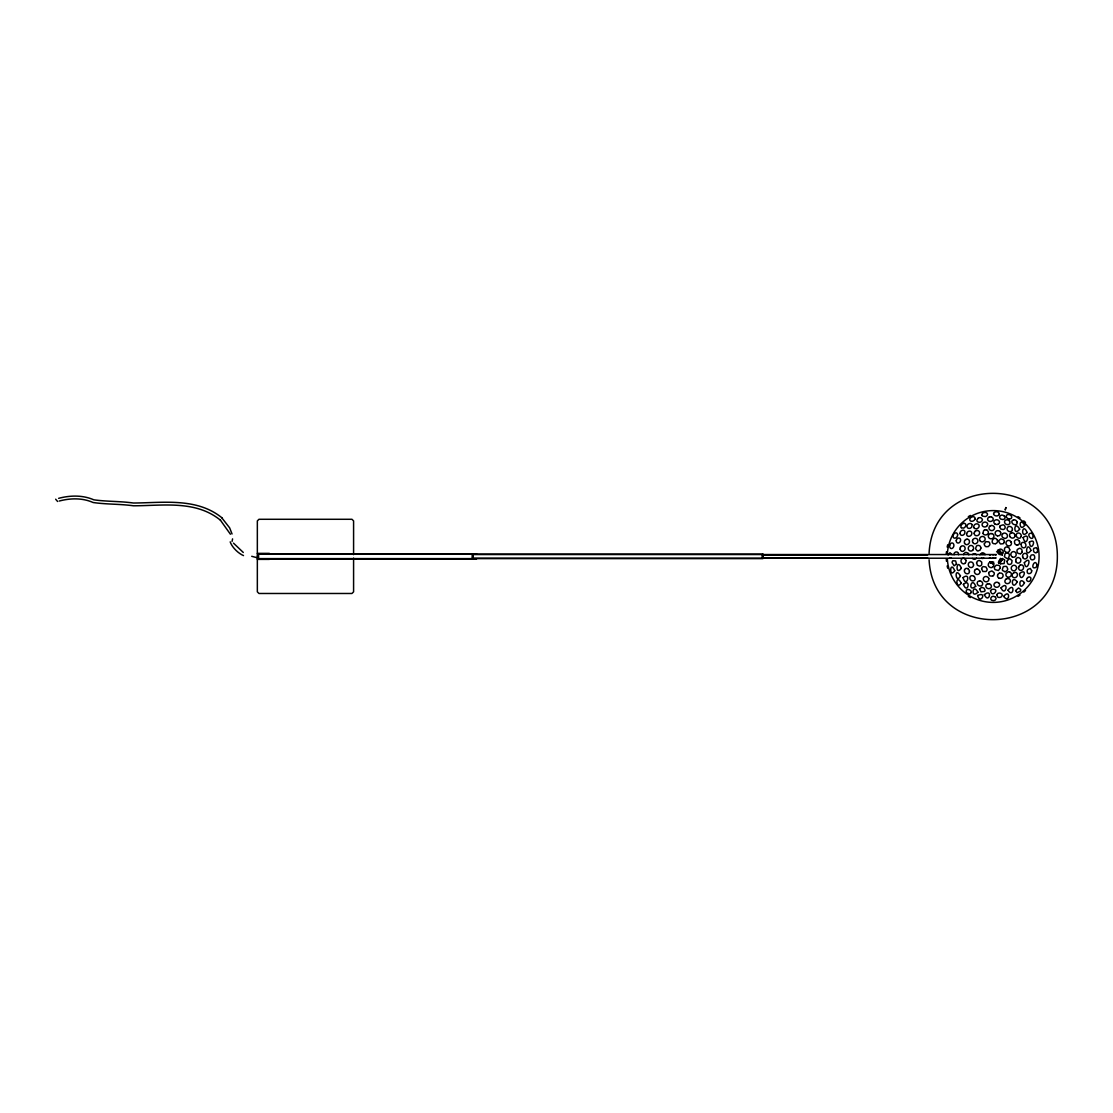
<?xml version="1.0" encoding="UTF-8"?>
<svg xmlns="http://www.w3.org/2000/svg" width="1113" height="1113" viewBox="0 0 1113 1113"><rect width="100%" height="100%" fill="white"/><g stroke="black" fill="none" stroke-linecap="round" stroke-linejoin="round"><path stroke-width="1.5" d="M1014.945 535.896L1014.945 535.59A2.796 2.56 45 0 0 1014.666 534.323M232.575 538.873L232.074 541.419M954.036 554.858C953.354 551.13 959.239 550.74 958.585 554.747M988.65 573.278L989.318 575.31A2.81 2.671 10.2 0 0 990.083 575.922L992.295 576.144A2.796 2.671 1.5 0 0 993.158 575.713M997.735 551.881L997.916 550.921A2.81 2.783 39.2 0 1 998.625 549.864C1001.672 546.914 1005.609 552.938 1001.603 554.511A2.796 2.783 76.9 0 1 1000.337 554.719L998.848 554.135M929.091 553.244C933.028 471.286 1057.559 474.444 1057.35 556.5C1057.559 638.556 933.028 641.714 929.091 559.756M974.195 533.28L974.543 532.097M979.871 572.068L979.83 572.36A2.796 2.616 39.2 0 1 978.104 574.336L977.478 574.447A2.796 2.588 42.1 0 1 976.546 574.336L976.31 574.252A2.81 2.588 45 0 1 975.419 573.71L975.252 573.543A2.81 2.588 47.9 0 1 974.668 572.652L974.557 572.36A2.81 2.588 50.8 0 1 974.445 571.414L974.557 570.802A2.81 2.616 53.7 0 1 975.169 569.745L975.35 569.592M999.21 513.997L999.182 514.248A2.81 2.115 7.3 0 1 997.415 515.792L997.109 515.876A2.796 2.156 4.4 0 1 995.509 515.778L995.245 515.681A2.796 2.156 1.5 0 1 993.617 513.636M1012.413 529.83L1012.357 528.633A2.908 2.476 33.4 0 0 1011.522 527.27L1010.994 526.88A2.769 2.365 30.7 0 0 1010.103 526.505L1009.783 526.449A2.783 2.365 27.6 0 0 1008.03 526.839L1007.098 528.244A2.949 2.588 27.6 0 0 1007.39 530.025L1007.766 530.553A2.769 2.463 30.5 0 0 1008.809 531.346L1009.101 531.471A2.685 2.393 33.4 0 0 1010.048 531.638L1010.66 531.583A2.769 2.421 36.3 0 0 1012.385 529.871M1018.59 567.24L1018.548 567.56A2.81 2.421 -65.3 0 0 1018.757 568.854L1018.812 569.091A2.81 2.463 -62.4 0 0 1021.219 570.371L1021.79 570.204A2.81 2.421 -65.3 0 0 1022.805 569.466L1023 569.216A2.81 2.421 -68.2 0 0 1023.515 568.02L1023.57 567.7A2.81 2.421 -71.1 0 0 1023.306 566.169L1023.167 565.919A2.796 2.449 -74 0 0 1020.635 564.973L1020.398 565.042M988.692 573.07L988.692 573.07A2.81 2.713 16 0 1 989.067 572.096L991.878 570.899L994.062 572.611A2.81 2.713 -4.4 0 1 994.257 573.543L994.09 574.475A2.769 2.657 -1.5 0 1 993.631 575.282L993.186 575.699M1004.19 542.268L1004.149 540.737A2.796 2.671 33.4 0 0 1003.62 539.805L1001.004 538.803L998.876 540.501A2.81 2.713 18.9 0 0 998.723 541.433L1000.42 543.979L1003.175 543.728A2.81 2.713 39.2 0 0 1003.843 543.061L1004.121 542.504M1015.668 559.95L1016.113 558.782A2.796 2.532 -85.6 0 1 1016.823 558.086L1017.56 557.641A2.81 2.588 -88.5 0 1 1018.451 557.543L1020.051 558.309A2.796 2.532 -85.6 0 1 1020.565 559.102L1020.677 559.394A2.81 2.532 -82.7 0 1 1020.774 560.688L1020.718 561.008A2.796 2.532 -79.8 0 1 1020.329 561.898L1020.148 562.148A2.796 2.532 -76.9 0 1 1019.438 562.775L1018.632 563.095A2.796 2.56 -74 0 1 1016.614 562.566L1016.183 562.121M972.595 540.487L972.525 540.793A2.796 2.643 -53.7 0 0 972.498 541.711L972.72 542.323M948.095 555.025L949.987 552.716L952.144 554.691M1019.508 573.765C1020.76 584.937 1029.483 566.851 1019.772 573.251M1021.943 552.159L1022.026 551.853A2.796 2.49 79.8 0 0 1022.04 550.573A2.796 2.574 76.9 0 0 1021.567 549.377L1021.372 549.196A2.81 2.588 74 0 0 1019.452 548.278L1017.421 549.432A2.81 2.588 74 0 0 1017.059 550.309A2.796 2.574 76.9 0 0 1017.045 551.589A2.796 2.574 79.8 0 0 1017.56 552.771A2.81 2.588 82.7 0 0 1018.242 553.439L1020.259 553.801M964.54 569.828L964.373 570.732A2.81 2.421 62.4 0 0 964.762 572.277A2.81 2.421 59.5 0 0 965.861 573.432L967.03 573.793A2.81 2.463 56.6 0 0 969.298 572.332L969.479 571.094M974.974 519.117L975.058 518.867A2.769 2.087 -24.6 0 0 975.071 518.115L974.946 517.74A2.769 2.087 -24.6 0 0 973.945 516.863L973.708 516.794A2.81 2.003 -27.6 0 0 971.579 517.1L971.287 517.253A2.796 2.003 -30.5 0 0 969.91 518.867L969.868 519.034A2.796 2.059 -33.4 0 0 969.993 520.355L970.119 520.564A2.796 2.115 -33.4 0 0 970.953 521.134L971.496 521.26A2.81 2.156 -30.5 0 0 973.305 520.898L974.348 520.147A2.81 2.17 -27.6 0 0 974.863 519.395L974.946 519.201M979.885 554.9L981.847 552.924A2.81 2.783 -71.1 0 1 984.282 553.453L985.158 554.705M997.624 575.004L997.874 574.433A2.796 2.685 -16 0 1 998.5 573.696L999.349 573.209M257.618 555.735L257.701 557.85M1002.34 558.434L1000.42 562.19M981.527 554.538L985.033 554.399M964.554 569.8L964.665 569.55A2.81 2.463 65.3 0 1 967.114 568.395L968.254 568.896M964.067 553.815L964.206 553.551A2.796 2.588 -82.7 0 1 965.917 552.368L968.115 553.147A2.796 2.588 -82.7 0 1 968.616 553.954L968.727 554.246A2.796 2.588 -85.6 0 1 968.839 554.886M988.567 535.033L988.72 534.769A2.81 2.616 -10.2 0 1 989.638 533.878L990.876 533.489M993.311 566.475C995.286 563.943 991.405 560.576 989.137 562.788A2.796 2.783 33.4 0 0 988.539 563.554C986.869 566.294 991.113 569.216 993.102 566.726M999.683 561.202L1000.698 559.769M1000.698 559.992L998.347 562.441L999.683 561.091M1001.603 560.215L998.89 563.025M1000.42 562.079L1001.603 560.326M965.277 563.067L965.875 561.982A2.81 2.532 79.8 0 0 965.959 560.702L965.889 560.382M976.532 558.156L976.143 558.587A2.81 2.671 82.7 0 1 972.915 558.851L972.428 558.448M1037.093 552.201L1037.233 552.02A2.81 2.017 82.7 0 0 1037.636 549.975L1036.328 547.652L1033.894 548.264A2.796 2.156 79.8 0 0 1033.476 550.323A2.81 2.17 82.7 0 0 1034.297 552.243L1035.869 552.938L1037.093 552.215M1027.661 577.591C1024.071 580.666 1030.109 583.741 1030.819 579.261A2.574 1.892 -59.5 0 0 1030.596 577.564L1029.372 576.896A2.574 1.892 -59.5 0 0 1027.73 577.633M59.253 501.031C70.397 498.081 82.445 497.775 93.144 502.519C106.472 504.453 120.023 503.911 133.393 505.789C162.721 505.761 195.721 499.974 220.388 520.161L220.527 520.008M222.127 518.227L229.64 527.854L232.047 533.99M972.4 554.594L972.873 554.163A2.796 2.685 -82.7 0 1 976.073 554.33L976.504 554.803M1005.943 579.15L1005.707 579.372A2.796 2.463 -27.6 0 0 1005.081 580.513L1004.997 580.596A2.796 2.49 -24.7 0 0 1006.305 583.421L1006.597 583.518A2.796 2.463 -27.6 0 0 1008.155 583.518L1008.461 583.421A2.796 2.463 -30.5 0 0 1009.296 582.92L1009.519 582.725A2.796 2.463 -33.4 0 0 1010.298 581.348L1010.354 581.042A2.796 2.49 -36.3 0 0 1008.67 578.579L1008.35 578.482M961.117 546.511L961.187 546.455A2.421 2.059 -71.1 0 1 961.799 546.038L961.882 546.01A2.81 2.463 -71.1 0 1 964.665 546.859L965.027 547.707A2.796 2.49 -74 0 1 965.054 548.987L964.985 549.307A2.81 2.49 -76.9 0 1 964.373 550.434L963.399 551.172A2.81 2.463 -79.8 0 1 960.769 550.559L960.255 549.474M1008.587 558.044L1009.519 554.844A2.616 2.532 82.7 0 0 1009.088 554.065A2.783 2.685 79.8 0 0 1008.35 553.398A2.796 2.713 76.9 0 0 1006.82 552.994L1006.194 553.105A2.81 2.755 79.3 0 0 1005.081 553.731L1004.357 556.723L1007.07 558.601A2.81 2.727 -82.7 0 0 1008.559 558.072M978.049 518.421L977.005 519.841A2.783 2.24 -24.7 0 0 976.991 520.884L977.2 521.357A2.783 2.24 -24.7 0 0 977.757 521.927L979.468 522.345A2.796 2.296 -21.8 0 0 980.4 522.136L980.706 522.011A2.796 2.282 -18.9 0 0 981.916 521.037L982.362 520.008A2.755 2.212 -16 0 0 982.32 519.228L981.082 517.935A2.796 2.282 -18.9 0 0 978.856 517.823A2.796 2.296 -21.8 0 0 977.993 518.296M998.89 563.359L1000.42 561.968M1002.827 533.684L1003.634 533.238A2.81 2.56 24.7 0 1 1004.566 533.099L1004.9 533.127A2.81 2.56 27.6 0 1 1005.818 533.405L1006.11 533.558A2.796 2.56 30.5 0 1 1006.834 534.212L1007.028 534.463A2.796 2.56 33.4 0 1 1007.39 535.339L1007.432 536.257A2.81 2.616 36.3 0 1 1006.041 538.149L1005.456 538.344A2.81 2.643 33.4 0 1 1004.496 538.386L1002.576 537.329A2.81 2.643 24.7 0 1 1002.09 536.466L1001.95 535.868A2.81 2.616 21.8 0 1 1002.827 533.684M975.378 531.124L975.656 530.943A2.796 2.56 -33.4 0 1 976.824 530.47M951.365 558.003L949.445 558.267M998.138 524.209L998.876 523.68A2.81 2.379 10.2 0 0 999.418 522.707L999.46 522.442A2.81 2.337 10.2 0 0 999.14 521.107L998.528 520.439A2.81 2.296 7.3 0 0 997.081 519.827L996.914 519.813A2.81 2.296 4.4 0 0 995.203 520.105L994.466 520.62A2.796 2.337 1.5 0 0 993.881 521.872L993.867 522.15A2.796 2.379 1.5 0 0 994.201 523.207L994.813 523.875M965.861 539.568L967.016 539.207M983.85 558.114L982.974 558.406A2.81 2.755 79.8 0 1 981.972 558.392L981.36 558.183M998.124 524.223L997.86 524.334A2.796 2.421 7.3 0 1 996.594 524.515L996.274 524.487A2.796 2.421 4.4 0 1 995.064 524.056L994.827 523.889M989.054 517.197L989.346 517.086A2.796 2.337 -4.4 0 1 990.946 516.808L991.266 516.989M1013.901 572.639L1015.126 572.36A2.81 2.49 -53.7 0 1 1017.393 575.254A2.796 2.449 -50.8 0 1 1016.698 576.687A2.796 2.463 -47.9 0 1 1015.376 577.591A2.783 2.435 -45 0 1 1012.26 575.852M995.676 543.687L996.761 543.019A2.796 2.727 16 0 0 997.443 540.361M995.592 582.489L995.898 582.377A2.81 2.463 -7.3 0 1 996.872 582.336M1020.315 565.07L1020.384 565.056A2.81 2.421 -71.1 0 0 1019.216 566.1M1020.454 553.731L1020.454 553.731A2.81 2.532 82.7 0 0 1021.289 553.203L1021.484 552.98A2.81 2.588 82.7 0 0 1022.012 552.159M1006.792 578.663L1007.098 578.551A2.796 2.463 -33.4 0 1 1008.406 578.551M992.671 554.844L993.672 554.844M985.033 529.816L984.727 529.899A2.81 2.532 -18.9 0 0 983.628 530.581L982.96 533.294M995.356 543.77C988.789 544.48 993.839 534.393 997.304 540.014M230.196 541.864C231.796 546.747 237.681 553.105 243.51 555.596M1013.54 519.966L1012.997 520.105A2.824 2.226 27.6 0 0 1011.981 522.526L1012.107 522.818A2.852 2.296 30.5 0 0 1013.108 524.028L1013.387 524.209A2.796 2.254 33.4 0 0 1015.195 524.724L1015.459 524.696A2.755 2.17 36.3 0 0 1017.129 523.221L1016.92 521.858M1017.226 545.078L1017.811 544.994A2.81 2.532 65.3 0 0 1018.84 544.438L1019.466 543.422A2.81 2.56 62.4 0 0 1019.619 542.156L1019.508 541.878M1011.661 532.807L1011.508 532.835A2.81 2.532 36.3 0 0 1009.602 534.977L1009.602 535.27A2.796 2.546 39.2 0 0 1010.117 536.758M58.627 498.332C70.189 495.285 82.696 494.965 93.826 499.82C106.945 501.671 120.287 501.156 133.449 503.02C163.444 502.839 197.112 497.372 222.266 518.06M230.419 534.226L220.388 520.161M964.039 523.374L963.788 523.388A2.783 1.989 -42.1 0 0 962.383 523.959L962.119 524.167A2.783 1.989 -45 0 0 961.048 525.698L960.922 526.546A2.783 2.045 -47.9 0 0 961.34 527.715M976.866 530.525L978.09 530.664A2.81 2.532 -30.5 0 1 979.273 534.143L979.12 534.421A2.796 2.56 -33.4 0 1 978.438 535.116L978.174 535.297A2.796 2.56 -36.3 0 1 977.27 535.659L976.018 535.673A2.796 2.532 -39.2 0 1 974.181 533.266M979.76 580.916L978.55 581.153A2.81 2.463 30.2 0 0 977.228 583.532L977.673 584.673A2.796 2.421 27.6 0 0 978.605 585.549L978.897 585.702A2.81 2.421 24.7 0 0 980.47 585.995L981.346 585.772A2.81 2.463 21.8 0 0 982.612 583.101L982.042 581.988A2.81 2.421 24.7 0 0 981.249 581.473M257.34 553.37L269.374 553.37M476.517 553.759L257.715 553.759L257.715 559.004L476.517 559.004M996.427 554.538L472.844 554.538L472.844 558.211L995.69 558.211M927.63 554.956L762.182 554.956L762.182 557.808L927.63 557.808M989.471 554.956L990.598 554.956M995.272 554.956L996.024 554.956M989.471 557.808L990.598 557.808M995.272 557.808L996.024 557.808M257.34 559.38L269.374 559.38M991.613 525.545L991.947 525.545A2.796 2.56 -1.5 0 1 992.879 525.67L993.172 525.879A2.81 2.532 1.5 0 1 994.062 529.44L993.186 530.191A2.796 2.56 -1.5 0 1 991.864 530.567A2.796 2.56 -4.4 0 1 990.584 530.358L989.568 529.663A2.796 2.532 -7.3 0 1 989.248 526.908L989.415 526.672A2.769 2.421 -7.3 0 1 990.083 526.046M1004.914 571.679L1002.73 570.593A2.796 2.713 -33.4 0 1 1002.326 569.745L1003.133 566.976A2.309 2.24 -45 0 1 1003.731 566.531L1006.013 566.336A2.81 2.713 -53.7 0 1 1006.834 566.809L1007.738 569.007A2.81 2.671 -47.9 0 1 1007.488 569.995L1005.86 571.512A2.769 2.629 -39.2 0 1 1004.928 571.679M1018.938 540.709L1018.228 540.055A2.81 2.49 56.6 0 0 1017.365 539.666A2.81 2.56 53.7 0 0 1014.43 541.544L1014.694 543.408A2.796 2.588 59.5 0 0 1015.265 544.215L1015.501 544.424A2.81 2.56 62.4 0 0 1016.614 544.994L1017.519 545.05M1009.435 518.922L1009.115 518.895A2.796 2.156 21.8 0 1 1007.599 518.366L1007.348 518.171A2.796 2.156 18.9 0 1 1006.347 515.764L1006.43 515.556A2.81 2.059 18.9 0 1 1008.531 514.512L1008.837 514.554A2.81 2.003 21.8 0 1 1010.618 515.277L1010.854 515.472A2.796 2.003 24.7 0 1 1011.634 517.642L1011.522 517.893A2.81 2.115 24.7 0 1 1009.435 518.908M986.313 529.788L986.007 529.746A2.81 2.616 -16 0 0 985.005 529.732M988.845 583.713L989.179 583.755A2.81 2.421 7.3 0 1 990.347 584.381A2.81 2.463 4.4 0 1 990.737 587.887L989.694 588.513A2.81 2.421 7.3 0 1 988.414 588.652L988.094 588.596A2.81 2.421 10.2 0 1 986.911 588.081L986.104 587.163A2.81 2.463 13.1 0 1 986.744 584.297A2.769 2.49 12.6 0 1 987.565 583.852M1009.477 571.887L1008.851 571.804A2.81 2.643 -45 0 0 1007.919 571.971L1006.249 573.39A2.81 2.643 -36.3 0 0 1005.943 574.322L1005.929 574.948A2.81 2.588 -33.4 0 0 1007.223 576.896L1008.1 577.174A2.81 2.56 -36.3 0 0 1009.046 577.132L1009.366 577.035A2.81 2.56 -39.2 0 0 1010.214 576.576L1010.465 576.367A2.796 2.56 -42.1 0 0 1011.049 575.588L1011.174 575.296A2.796 2.56 -45 0 0 1011.355 574.364L1011.216 573.459A2.796 2.588 -47.9 0 0 1009.491 571.901M997.429 535.812L996.274 535.297A2.81 2.643 7.3 0 1 995.606 534.616L995.328 534.073A2.81 2.616 4.4 0 1 995.634 531.736L996.038 531.304A2.81 2.56 7.3 0 1 996.858 530.818L997.165 530.734A2.81 2.56 10.2 0 1 998.458 530.706L999.891 531.416M251.719 556.305L257.576 557.863M991.836 533.558L992.156 533.656A2.796 2.616 -1.5 0 1 992.977 534.129L993.408 534.588A2.81 2.643 1.5 0 1 993.909 536.035A2.81 2.671 1.4 0 1 993.492 537.509L993.088 537.996A2.81 2.699 -1.5 0 1 992.295 538.539A2.699 2.588 -4.4 0 1 991.377 538.775L990.459 538.734A2.81 2.699 -10.2 0 1 989.499 538.33L989.012 537.927A2.81 2.671 -13.1 0 1 988.567 535.019M994.702 596.651C991.085 594.579 988.622 600.853 993.353 600.617A2.81 2.059 -1.5 0 0 995.328 599.977L996.135 598.46L995.231 596.916M991.892 562.232L993.478 563.067M993.255 563.748L989.93 561.717M991.474 563.122L993.255 564.082M243.288 552.465L233.48 543.13M1003.954 515.764L1002.785 515.236A2.796 2.115 12.9 0 0 1001.825 515.124L1001.505 515.152A2.81 2.254 10.2 0 0 1000.782 519.103L1002.952 519.548A2.81 2.212 16 0 0 1003.968 515.709M1000.573 563.79L1004.135 563.568L1004.649 560.103M998.681 577.939L998.486 577.8A2.81 2.643 -13.1 0 1 997.624 575.018M998.389 582.642L998.876 583.017A2.81 2.49 -13.1 0 1 999.321 585.758L999.154 586.008A2.81 2.463 -10.2 0 1 997.958 586.996L997.651 587.121A2.81 2.463 -7.3 0 1 996.372 587.247L996.052 587.191A2.81 2.463 -4.4 0 1 994.911 586.676L994.702 586.495A2.81 2.49 -1.5 0 1 994.396 583.504L994.577 583.24A2.81 2.463 -4.4 0 1 995.606 582.586M1012.218 556.848L1011.773 556.5A2.81 2.699 88.5 0 1 1011.16 555.665L1010.896 554.733A2.699 2.588 82.7 0 1 1010.952 553.773A2.81 2.699 79.8 0 1 1011.314 552.869L1011.717 552.368A2.81 2.671 76.9 0 1 1014.611 551.867L1015.126 552.201A2.81 2.616 79.8 0 1 1015.766 552.911L1015.919 553.189A2.81 2.616 82.7 0 1 1016.183 554.135L1016.044 555.415A2.796 2.616 88.5 0 1 1015.376 556.486L1015.139 556.695A2.81 2.643 -88.5 0 1 1012.232 556.848M998.89 550.448L1000.42 551.617M998.347 550.921L1000.698 553.258M998.347 551.366L1000.698 553.704M989.93 561.94L991.474 563.234L989.93 562.162M961.409 527.771L963.552 528.105A2.783 2.143 -45 0 0 964.387 527.673L965.291 526.769A2.783 2.143 -42.1 0 0 965.834 525.364L965.764 524.571A2.783 2.087 -39.2 0 0 965.416 523.931L965.388 523.889A2.463 1.809 -39.2 0 0 964.888 523.541A2.783 2.045 -42.1 0 0 964.053 523.374M974.195 576.464L974.404 576.673A2.81 2.421 42.1 0 1 974.849 577.564L975.141 578.704A2.81 2.463 39.2 0 1 973.138 580.889L972.219 580.833A2.81 2.421 42.1 0 1 970.814 580.082L970.592 579.845A2.81 2.421 45 0 1 969.952 578.732L969.868 577.522A2.796 2.449 47.9 0 1 971.83 575.658L973.068 575.769A2.81 2.421 45 0 1 974.098 576.52M1010.743 541.461L1009.714 540.668A2.81 2.616 45 0 0 1008.475 540.417L1008.169 540.445A2.81 2.671 42.1 0 0 1006.041 542.462L1005.985 543.019A2.81 2.699 45 0 0 1006.18 544.048L1006.681 544.883A2.699 2.588 50.8 0 0 1007.39 545.495A2.81 2.699 53.7 0 0 1008.308 545.857L1008.948 545.913A2.796 2.671 56.6 0 0 1010.395 545.412A2.796 2.643 56.6 0 0 1011.3 544.174L1011.425 543.561A2.796 2.616 53.7 0 0 1011.341 542.601L1011.244 542.295M55.65 499.208L57.639 501.504M1023.111 557.891L1023.306 558.128A2.796 2.421 -85.6 0 0 1026.186 558.573L1026.645 558.197A2.796 2.379 -88.5 0 0 1027.41 556.5M1001.603 553.147L998.89 550.114L1002.34 554.942M1004.594 559.992L1003.077 558.851A2.81 2.769 -76.9 0 0 1002.117 558.74L1000.142 559.728L999.488 561.926M965.514 559.491L964.651 558.615A2.81 2.463 85.6 0 0 961.715 559.018L961.256 559.742A2.796 2.421 82.7 0 0 961.048 561.383L961.103 561.703A2.796 2.421 79.8 0 0 961.66 562.858L962.62 563.623A2.796 2.463 76.9 0 0 965.263 563.081M980.08 540.751L979.927 540.515A2.81 2.643 -39.2 0 1 979.635 538.998A2.81 2.616 -36.3 0 1 980.066 537.816L980.247 537.551A2.783 2.602 -33.4 0 1 980.97 536.911A2.81 2.616 -30.5 0 1 981.875 536.536L982.195 536.48A2.796 2.616 -27.6 0 1 983.155 536.536L983.461 536.619A2.796 2.671 -24.7 0 1 985.13 539.318L984.991 539.93A2.796 2.685 -27.6 0 1 984.518 540.779L982.932 541.781A2.796 2.685 -36.3 0 1 981.93 541.836L981.318 541.697A2.81 2.671 -39.2 0 1 980.094 540.765M972.025 524.529L971.746 524.14A2.783 2.198 -33.4 0 0 970.244 523.513L969.938 523.527A2.783 2.282 -36.3 0 0 968.143 524.167A2.783 2.282 -39.2 0 0 967.114 525.739L967.058 526.366A2.783 2.24 -42.1 0 0 968.491 528.341L969.075 528.411A2.783 2.282 -39.2 0 0 970.828 527.868L971.079 527.673A2.783 2.282 -36.3 0 0 971.732 526.964L972.136 524.779M974.014 527.757L974.014 527.757A2.81 2.379 -33.4 0 0 975.238 528.675L976.143 528.786A2.81 2.421 -30.5 0 0 977.381 528.48L977.659 528.327A2.81 2.421 -27.6 0 0 978.786 527.2L979.106 526.366A2.81 2.379 -24.7 0 0 979.009 525.253L978.925 525.03A2.796 2.337 -24.7 0 0 977.896 524.056L977.019 523.847A2.796 2.296 -27.6 0 0 975.475 524.14L975.28 524.251A2.81 2.296 -30.5 0 0 974.07 525.419L973.778 526.171A2.81 2.337 -33.4 0 0 973.945 527.632M1014.611 534.379L1014.444 534.129A2.783 2.546 42.1 0 0 1013.526 533.183L1013.206 533.071A2.796 2.546 39.2 0 0 1011.703 532.765M1009.602 521.287L1009.936 523.027A2.838 2.323 27.6 0 1 1009.296 524.07L1008.823 524.376A2.783 2.323 24.7 0 1 1007.001 524.557L1006.695 524.487A2.769 2.309 21.8 0 1 1005.554 523.875L1005.331 523.68A2.81 2.337 18.9 0 1 1005.985 519.966L1006.889 519.854A2.769 2.309 21.8 0 1 1008.448 520.23M998.18 553.425L998.027 553.133A2.81 2.783 57.7 0 1 997.749 552.201L997.749 552.159M964.54 543.2L964.665 543.45A2.81 2.49 -65.3 0 0 967.127 544.619L968.254 544.104A2.81 2.532 -62.4 0 0 969.089 543.13A2.81 2.532 -59.5 0 0 969.479 541.906L969.312 540.681A2.81 2.49 -56.6 0 0 967.002 539.193M1001.603 552.702L1002.34 554.497M988.747 578.496L988.497 577.925A2.81 2.643 13.1 0 0 987.871 577.202L986.73 576.617A2.81 2.643 18.7 0 0 985.756 576.52A2.783 2.629 21.8 0 0 984.56 576.882L984.393 576.993A2.81 2.588 24.7 0 0 983.294 579.177L983.516 580.068A2.81 2.56 21.8 0 0 984.045 580.861L984.282 581.069A2.796 2.56 18.9 0 0 985.116 581.57L985.436 581.668A2.796 2.56 16 0 0 986.396 581.765L986.716 581.723A2.796 2.56 13.1 0 0 987.607 581.389L988.316 580.805A2.796 2.588 10.2 0 0 988.747 578.51M964.54 543.186L964.359 542.268A2.81 2.532 -62.4 0 1 964.665 540.681A2.81 2.532 -59.5 0 1 965.792 539.527M1000.684 532.751L1000.49 532.223A2.796 2.643 16 0 0 999.905 531.36M999.544 562.176L999.724 562.719A2.81 2.769 -45 0 0 1000.559 563.776M981.944 515.152L981.944 515.152A2.81 2.059 -16 0 1 982.069 514.095L982.348 513.636A2.81 2.017 -13.1 0 1 983.864 512.634L984.184 512.537A2.796 2.003 -10.2 0 1 986.327 512.717L986.8 513.01A2.783 2.045 -7.3 0 1 987.454 514.039A2.796 2.115 -7.3 0 1 987.189 515.277L986.911 515.625A2.81 2.156 -10.2 0 1 985.2 516.599L982.57 516.126A2.81 2.115 -16 0 1 981.986 515.319M1022.61 556.723L1022.569 556.403A2.81 2.49 88.5 0 1 1022.722 555.123L1023.153 554.288A2.796 2.463 85.6 0 1 1027.09 554.608L1027.188 554.9A2.81 2.49 88.5 0 1 1027.522 556.5M1012.19 575.783L1012.26 574.545A2.796 2.463 -47.9 0 1 1012.969 573.487A2.796 2.449 -50.8 0 1 1013.999 572.708M960.074 533.461L960.102 533.725A2.783 2.24 -56.6 0 0 962.202 535.339L962.759 535.228A2.783 2.282 -53.7 0 0 964.275 534.129A2.741 2.24 -50.8 0 0 964.748 533.308L964.929 531.805A2.783 2.24 -47.7 0 0 964.651 531.054L964.122 530.484A2.783 2.198 -47.9 0 0 962.828 530.191L962.578 530.233A2.741 2.24 -50.8 0 0 960.728 531.374A2.783 2.282 -53.7 0 0 960.004 533.391M979.871 571.999L979.871 571.734A2.796 2.671 42.1 0 0 979.649 570.802L978.077 569.23A2.796 2.671 50.8 0 0 977.144 569.007M762.753 554.538L762.753 558.211M472.677 554.135L472.677 558.615M472.26 553.759L472.26 559.004M353.586 554.664L353.586 520.912L351.958 519.284L258.967 519.284L257.34 520.912L257.34 591.838L258.967 593.479L351.958 593.479L353.586 591.838L353.586 558.086M258.202 553.759L258.202 559.004M1002.368 558.754A6.942 6.928 0 0 1 999.126 562.955M993.867 563.651A6.942 6.928 0 0 1 990.765 561.856M997.457 550.267A6.942 6.928 0 0 1 1002.368 555.164M1000.406 558.364A5.412 5.412 0 0 1 999.001 560.785M993.784 562.176A5.412 5.412 0 0 1 992.476 561.648M996.58 551.742A5.412 5.412 0 0 1 999.864 554.26M1015.779 560.98A2.796 2.532 -79.8 0 1 1015.766 560.006M1016.252 562.135A2.796 2.532 -76.9 0 1 1015.849 561.3M993.7 558.156A1.739 1.739 0 0 1 992.657 558.156M972.539 540.445A2.796 2.643 -50.8 0 1 973.138 539.304A2.81 2.56 -47.9 0 1 974.223 538.567L974.529 538.455A2.81 2.56 -45 0 1 975.461 538.316L976.073 538.414A2.796 2.602 -42.1 0 1 977.826 540.348L977.868 540.668A2.81 2.643 -45 0 1 977.77 541.614L977.659 541.92A2.796 2.643 -47.9 0 1 977.158 542.741A2.796 2.643 -50.8 0 1 976.407 543.367L976.129 543.52A2.796 2.643 -53.7 0 1 975.211 543.756L974.891 543.77A2.796 2.616 -56.6 0 1 972.706 542.323M1005.999 579.247A2.796 2.463 -30.5 0 1 1006.848 578.76M1008.74 520.383A2.783 2.323 24.7 0 1 1009.616 521.287M1013.637 519.841A2.852 2.296 30.5 0 1 1015.779 520.3A2.796 2.254 33.4 0 1 1016.99 521.76M1023.195 557.891A2.796 2.379 -88.5 0 1 1022.722 556.723M963.705 554.733A2.796 2.588 -85.6 0 1 963.997 553.801M1018.701 567.282A2.81 2.421 -68.2 0 1 1019.035 566.378M997.206 582.349A2.81 2.463 -10.2 0 1 998.403 582.725M986.299 529.718A2.81 2.616 -13.1 0 1 987.189 530.08L988.358 531.833A2.81 2.588 -10.2 0 1 988.33 532.737L988.135 533.294A2.81 2.616 -13.1 0 1 987.565 534.073L987.328 534.296A2.81 2.616 -16 0 1 986.48 534.755L986.16 534.852A2.852 2.657 -18.9 0 1 985.186 534.922L984.574 534.797A2.518 2.24 -7.7 0 1 983.628 534.254L983.516 534.157A2.81 2.588 -24.7 0 1 983.002 533.405M990.083 525.962A2.796 2.56 -4.4 0 1 991.6 525.461M999.377 573.278A2.81 2.616 -21.8 0 1 1000.309 573.084A2.796 2.685 -24.7 0 1 1001.255 573.153L1001.825 573.418A2.796 2.671 -27.6 0 1 1002.855 574.558A2.796 2.643 -27.6 0 1 1003.036 576.075L1002.841 576.673A2.81 2.616 -24.7 0 1 1002.312 577.466L1002.076 577.689A2.81 2.616 -21.8 0 1 1001.241 578.176L1000.044 578.357A2.81 2.616 -16 0 1 998.751 577.981M1000.684 532.765A2.769 2.588 18.9 0 1 999.85 535.228L999.613 535.409A2.796 2.643 16 0 1 998.751 535.784L998.431 535.854A2.796 2.643 13.1 0 1 997.457 535.812M968.171 568.938A2.81 2.421 62.4 0 1 968.992 569.926A2.81 2.421 59.5 0 1 969.395 571.15M987.551 583.935A2.81 2.421 10.2 0 1 988.831 583.824M965.416 559.505A2.796 2.421 82.7 0 1 965.778 560.396M979.718 581A2.796 2.421 27.6 0 1 980.956 581.32M989.04 517.086A2.796 2.337 -7.3 0 0 989.499 521.357L989.819 521.427A2.796 2.337 -4.4 0 0 991.113 521.357L991.391 521.274A2.81 2.296 -1.5 0 0 993.088 519.688A2.532 2.073 -1.5 0 0 993.186 519.061L993.172 518.895A2.81 2.296 -1.5 0 0 991.266 516.933M1019.035 540.64A2.796 2.588 59.5 0 1 1019.605 541.808M990.904 533.628A2.699 2.588 -4.4 0 1 991.836 533.711M975.405 569.536A2.81 2.643 53.7 0 1 976.838 569.007M1010.117 536.772A2.783 2.546 42.1 0 0 1011.049 537.649L1011.341 537.802A2.796 2.56 45 0 0 1012.566 538.08L1012.872 538.066A2.81 2.532 47.9 0 0 1014.959 535.882M960.199 547.846A2.796 2.49 -74 0 1 961.048 546.497M999.224 513.969A2.81 2.003 7.3 0 0 997.902 512.105L997.318 511.883A2.81 2.017 4.4 0 0 995.718 511.771L994.132 512.537A2.81 2.059 1.5 0 0 993.617 513.649M960.171 549.46A2.81 2.49 -76.9 0 1 960.129 548.18M974.487 532.042A2.796 2.56 -36.3 0 1 975.322 531.054M1010.646 541.572A2.699 2.588 50.8 0 1 1011.119 542.379M947.344 558.823A45.897 45.897 0 0 0 990.848 602.342A45.897 45.897 0 0 0 1038.554 563.456A45.897 45.897 0 0 0 1004.691 512.063L1002.423 511.535A45.897 45.897 0 0 0 947.344 554.177M1025.532 590.53A46.955 46.955 0 0 1 1023.765 592.13M1020.009 595.038A46.955 46.955 0 0 1 1018.019 596.359M970.383 597.556A46.955 46.955 0 0 1 968.338 596.359M947.72 568.27A46.955 46.955 0 0 1 947.177 565.947M946.467 561.244A46.955 46.955 0 0 1 946.287 558.879M946.287 554.121A46.955 46.955 0 0 1 946.467 551.756M947.177 547.053A46.955 46.955 0 0 1 947.72 544.73M968.338 516.655A46.955 46.955 0 0 1 970.397 515.444M1018.019 516.655A46.955 46.955 0 0 1 1020.009 517.962M1023.765 520.87A46.955 46.955 0 0 1 1025.532 522.47M1007.975 590.168C1013.623 599.225 1015.487 580.791 1007.975 590.168M1016.559 567.964L1016.559 568.033A2.81 2.56 -62.4 0 1 1016.211 569.272L1015.112 570.426A2.796 2.56 -56.6 0 1 1014.221 570.76L1013.609 570.802A2.796 2.588 -53.7 0 1 1011.494 569.313L1011.397 569.063A2.81 2.643 -56.6 0 1 1011.258 568.061L1011.3 567.741A2.81 2.643 -59.5 0 1 1011.606 566.823L1012.454 565.835A2.81 2.643 -65.3 0 1 1013.303 565.404L1013.915 565.293A2.81 2.588 -68.2 0 1 1016.044 566.267L1016.35 566.795A2.81 2.56 -65.3 0 1 1016.559 567.713L1016.559 567.964M963.357 584.353C967.684 595.399 971.426 577.633 963.357 584.353M1031.723 570.774C1032.154 574.211 1026.409 574.934 1027.16 571.08A2.532 2.087 -68.2 0 1 1027.925 569.369L1030.304 568.451L1031.723 570.774M960.463 575.88C955.705 585.494 953.771 565.321 960.463 575.88M973.555 564.917L973.555 565.07A2.796 2.56 65.3 0 1 973.277 566.016L973.026 566.531A2.796 2.588 62.4 0 1 970.898 567.519L970.286 567.407A2.796 2.56 65.3 0 1 969.465 566.976L969.228 566.781A2.81 2.56 68.2 0 1 968.505 565.682L968.407 565.376A2.81 2.56 71.1 0 1 968.31 564.416L968.352 564.096A2.81 2.56 74 0 1 968.672 563.206L969.033 562.719A2.81 2.588 76.9 0 1 971.552 562.079L971.858 562.19A2.796 2.643 74 0 1 972.651 562.719L972.873 562.955A2.81 2.56 71.1 0 1 973.277 563.818L973.555 564.917M1003.662 596.401C1009.658 604.721 1010.757 587.831 1003.662 596.401M977.937 592.213C970.453 599.726 972.47 582.155 977.937 592.213M957.611 534.741L957.57 535.353A2.81 2.156 -59.5 0 1 957.277 536.271L957.152 536.508A2.81 2.156 -62.4 0 1 956.317 537.537L955.288 538.08A2.796 2.115 -65.3 0 1 954.509 538.136L954.272 538.08A2.796 2.059 -65.3 0 1 953.493 537.537L953.173 536.869A2.81 2.017 -62.4 0 1 953.41 534.741L953.549 534.449A2.81 2.017 -59.5 0 1 955.135 533.016L956.164 532.877A2.81 2.059 -56.6 0 1 957.027 533.294L957.194 533.475A2.81 2.115 -56.6 0 1 957.528 534.184L957.611 534.741M1015.585 590.6L1017.059 592.686L1020.148 591.295A2.81 2.059 -39.2 0 0 1020.704 589.459L1018.534 587.97L1015.585 590.6M1024.739 525.294C1018.868 533.266 1018.437 515.11 1024.739 525.294M1030.318 556.903C1029.469 561.439 1036.203 560.465 1034.589 556.319A2.796 2.156 88.5 0 0 1033.42 554.761L1031.208 555.067L1030.318 556.903M980.915 548.027L980.108 550.086L978.09 550.963A2.796 2.713 -71.1 0 1 977.172 550.782L975.489 548.653L976.504 546.038A2.796 2.671 -56.6 0 1 977.339 545.565L977.965 545.412A2.824 2.713 -53.7 0 1 978.911 545.467L978.953 545.481A2.616 2.504 -50.8 0 1 979.732 545.843L979.76 545.857A2.796 2.713 -50.8 0 1 980.428 546.525L980.915 548.027M1036.913 564.792L1036.871 565.474A2.81 2.017 -76.9 0 1 1035.953 567.407C1029.372 570.371 1034.951 557.585 1036.913 564.792M1033.323 536.285C1032.516 542.365 1025.282 533.628 1030.916 533.169A2.81 2.003 59.5 0 1 1032.558 534.282L1033.323 536.285M976.56 562.928L977.381 565.265L979.454 566.1A2.81 2.713 53.7 0 0 981.736 564.625L981.736 562.107L979.76 560.576A2.81 2.713 74 0 0 977.186 561.481L976.56 562.928M1006.848 561.369L1007.682 563.707A2.81 2.713 -62.4 0 0 1008.461 564.221L1008.503 564.235A2.629 2.518 -62.4 0 0 1009.338 564.43L1009.38 564.43A2.783 2.671 -65.3 0 0 1010.326 564.291L1010.896 564.027A2.81 2.671 -68.2 0 0 1011.62 563.387L1012.093 560.618L1010.02 558.865A2.81 2.713 -82.7 0 0 1009.074 558.893L1006.848 561.369M1017.24 581.723C1011.731 592.673 1009.867 573.529 1017.24 581.723M1021.08 544.41L1021.581 546.553A2.81 2.463 71.1 0 0 1022.221 547.248L1022.471 547.429A2.741 2.407 74 0 0 1023.292 547.777L1023.57 547.805A2.699 2.337 74 0 0 1025.755 546.344L1025.922 545.426A2.824 2.351 71.1 0 0 1025.796 544.466L1025.685 544.16A2.824 2.365 68.2 0 0 1025.198 543.325L1024.795 542.935A2.727 2.365 65.3 0 0 1021.859 542.852L1021.651 543.047A2.783 2.435 65.3 0 0 1021.08 544.41M979.551 589.111L981.054 591.852L984.462 591.434A2.407 2.017 13.1 0 0 985.019 590.071L984.087 588.179L982.083 587.414A12.869 6.553 -13.4 0 1 981.374 587.483L979.551 589.111M961.256 583.087C955.524 591.253 955.399 572.277 961.256 583.073M975.711 586.301C967.169 593.312 971.579 575.31 975.711 586.301M999.641 526.616L1000.712 528.981L1003.161 529.565A2.81 2.463 21.8 0 0 1004.747 525.92L1004.079 525.253A2.796 2.379 18.9 0 0 1003.23 524.807L999.933 525.809A2.796 2.463 13 0 0 999.641 526.616M956.276 540.668L956.262 540.821A2.574 2.073 -68.2 0 0 958.182 543.019L958.432 542.991A2.574 2.115 -68.2 0 0 959.629 542.351L959.823 542.142A2.574 2.115 -65.3 0 0 960.561 540.528L960.589 540.25A2.574 2.115 -62.4 0 0 960.296 538.929L960.199 538.789A2.574 2.073 -62.4 0 0 957.194 538.692L957.041 538.901A2.56 1.976 -65.3 0 0 956.276 540.542L956.276 540.668M1000.309 567.894L998.444 570.51L995.064 569.647A2.936 2.88 -7.3 0 1 994.646 566.795L996.302 565.14L998.931 565.348A2.936 2.894 -33.4 0 1 999.877 566.294L1000.044 566.587A2.936 2.88 -33.4 0 1 1000.309 567.894M1024.475 582.697C1018.868 593.605 1017.866 574.934 1024.475 582.697M966.654 533.725L966.668 534.63A2.796 2.421 -50.8 0 0 968.672 536.355L969.576 536.243A2.796 2.463 -47.9 0 0 970.703 535.645L971.162 535.172A2.796 2.463 -45 0 0 971.732 534.031L971.816 533.252A2.81 2.421 -42.1 0 0 969.757 531.096L968.867 531.221A2.81 2.337 -45 0 0 967.517 532.042L967.294 532.292A2.81 2.337 -47.9 0 0 966.654 533.725M981.596 568.715L982.862 571.484L985.923 571.498A2.783 2.699 24.7 0 0 987.106 569.077L985.895 566.962L983.322 566.614A2.81 2.713 45 0 0 981.666 568.395L981.596 568.687M1001.018 587.887C1005.568 598.071 1009.561 579.261 1001.018 587.887M1019.647 529.204C1012.802 537.76 1013.734 518.672 1019.647 529.204M1023.097 537.579C1026.367 549.46 1031.139 530.887 1023.097 537.579M984.365 594.662C988.914 604.721 993.144 587.706 984.365 594.662M1009.811 549.905L1009.074 551.645A2.81 2.727 74 0 1 1006.444 552.382L1004.983 551.436A2.115 2.073 65.3 0 1 1004.622 550.879A2.115 2.073 62.4 0 1 1004.413 550.267L1004.552 548.528A2.81 2.727 53.7 0 1 1006.75 546.9L1008.976 547.735L1009.811 549.905M990.542 590.878C991.878 598.864 1000.865 587.706 991.808 589.417A11.951 5.398 -44.8 0 1 991.238 589.807L990.542 590.878M1021.303 536.202L1020.384 537.857A2.755 2.379 56.6 0 1 1019.619 538.177L1019.466 538.205A2.017 1.739 53.7 0 1 1018.924 538.205L1018.757 538.191A2.755 2.407 53.7 0 1 1017.616 537.718L1017.365 537.537A2.755 2.407 50.8 0 1 1016.586 536.536L1016.447 536.243A2.755 2.407 47.9 0 1 1016.266 535.047L1016.475 534.212A2.755 2.379 45 0 1 1016.976 533.544A2.713 2.309 45 0 1 1017.685 533.127L1018.534 533.016A2.755 2.296 47.9 0 1 1019.953 533.517A2.755 2.296 50.8 0 1 1020.997 534.713L1021.122 534.991A2.755 2.296 53.7 0 1 1021.303 536.202M954.731 570.746C948.999 579.261 949.779 559.283 954.731 570.691M963.037 577.605C966.334 589.389 971.663 571.164 963.037 577.605M984.351 543.812L984.323 543.965A2.796 2.727 -36.3 0 0 984.532 545.217L985.269 546.233A2.769 2.699 -36.3 0 0 986.09 546.706L988.316 546.594L989.777 544.911A2.769 2.713 -16 0 0 989.902 543.965L989.568 542.768A2.769 2.713 -16 0 0 988.706 541.85L985.909 541.669L984.351 543.77M961.368 568.284C954.717 577.007 956.61 556.556 961.368 568.284M1024.336 562.677C1026.603 575.198 1033.49 553.356 1024.336 562.677M956.457 564.041L954.105 565.821L952.088 562.566A2.783 2.143 82.7 0 1 952.895 560.743L955.622 560.924L956.512 564.041M996.845 594.745L997.498 596.874A2.81 2.17 -7.3 0 0 999.46 597.458A2.81 2.17 -10.2 0 0 1001.45 596.721C1004.622 593.619 997.93 591.24 996.845 594.745M1029.344 542.17C1030.819 553.982 1037.942 536.744 1029.344 542.17M1030.958 550.476C1023.835 559.575 1026.687 539.012 1030.958 550.476M1027.16 532.515C1020.19 540.028 1022.193 521.121 1027.16 532.515M971.287 592.45L969.868 593.994L967.28 593.215A2.81 2.017 36.3 0 1 966.154 591.518C965.555 588.109 971.663 589.222 971.287 592.45M949.723 545.245L949.681 545.412A2.81 2.017 -76.9 0 0 949.709 546.984L950.391 548.153A2.81 2.059 -79.8 0 0 951.045 548.486L951.281 548.528A2.81 2.115 -79.8 0 0 952.269 548.319L952.728 548.013A2.81 2.156 -76.9 0 0 953.716 546.441L953.799 546.121A2.796 2.156 -74 0 0 953.688 544.285L953.438 543.784A2.796 2.115 -71.1 0 0 952.672 543.13L952.505 543.074A2.796 2.059 -71.1 0 0 951.212 543.214L950.975 543.353A2.81 2.003 -74 0 0 950.001 544.494L949.723 545.245M1005.846 507.57L1005.276 509.782L1005.846 507.57M977.645 595.483C980.01 605.375 987.843 590.933 977.645 595.483M987.356 525.475L986.925 526.032A2.796 2.463 -13.1 0 1 985.506 526.839A2.796 2.463 -16 0 1 983.906 526.839L983.071 526.463A2.796 2.421 -18.9 0 1 982.348 523.667L982.904 522.957A2.81 2.337 -16 0 1 984.295 522.178A2.81 2.337 -13.1 0 1 985.881 522.178L987.148 522.943A2.81 2.421 -10.2 0 1 987.44 525.336L987.356 525.475M972.804 550.114L972.679 550.253A2.81 2.643 -74 0 1 971.899 550.796L971.607 550.907A2.81 2.616 -76.9 0 1 969.061 550.309L968.713 549.864A2.81 2.56 -74 0 1 968.352 548.946L968.31 548.695A2.796 2.56 -71.1 0 1 968.477 547.359A2.796 2.56 -68.2 0 1 969.186 546.26L969.423 546.052A2.796 2.56 -65.3 0 1 970.244 545.607L970.856 545.481A2.81 2.616 -62.4 0 1 973.165 546.692L973.319 546.97A2.81 2.643 -65.3 0 1 973.555 547.888L973.555 548.208A2.81 2.643 -68.2 0 1 973.374 549.168A2.81 2.643 -71.1 0 1 972.887 550.017L972.887 550.017M762.892 554.135L258.578 554.135L258.578 558.615L762.892 558.615L762.892 554.135"/></g></svg>
